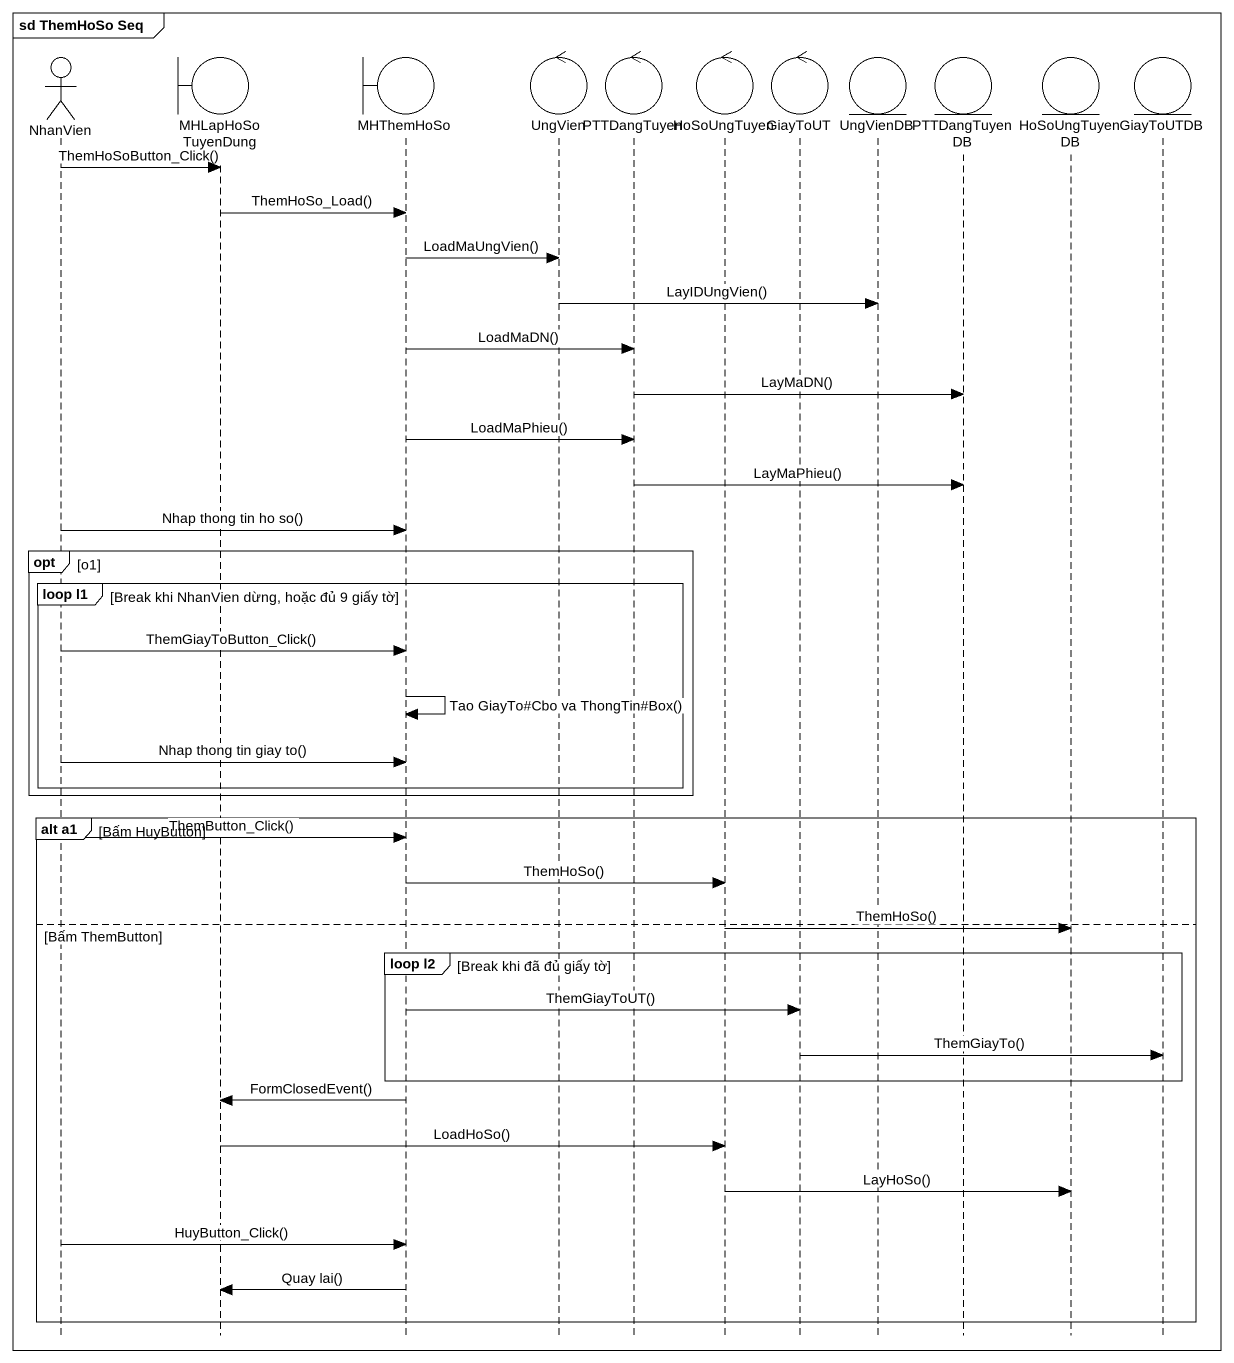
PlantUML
@startuml
mainframe sd ThemHoSo Seq
hide footbox
actor NhanVien
boundary MHLapHoSoTuyenDung
boundary MHThemHoSo
control UngVien
control PTTDangTuyen
control HoSoUngTuyen
control GiayToUT
entity UngVienDB
entity PTTDangTuyenDB
entity HoSoUngTuyenDB
entity GiayToUTDB

NhanVien -> MHLapHoSoTuyenDung : ThemHoSoButton_Click()
MHLapHoSoTuyenDung -> MHThemHoSo : ThemHoSo_Load()
MHThemHoSo -> UngVien : LoadMaUngVien()
UngVien -> UngVienDB : LayIDUngVien()
MHThemHoSo -> PTTDangTuyen : LoadMaDN()
PTTDangTuyen -> PTTDangTuyenDB : LayMaDN()
MHThemHoSo -> PTTDangTuyen : LoadMaPhieu()
PTTDangTuyen -> PTTDangTuyenDB : LayMaPhieu()
NhanVien -> MHThemHoSo : Nhap thong tin ho so()
opt o1
  group loop l1 [Break khi NhanVien dừng, hoặc đủ 9 giấy tờ]
    NhanVien -> MHThemHoSo : ThemGiayToButton_Click()
    MHThemHoSo -> MHThemHoSo : Tao GiayTo#Cbo va ThongTin#Box()
    NhanVien -> MHThemHoSo : Nhap thong tin giay to()
  end
end
group alt a1 [Bấm HuyButton]
  NhanVien -> MHThemHoSo : ThemButton_Click()
  MHThemHoSo -> HoSoUngTuyen : ThemHoSo()
else Bấm ThemButton
  HoSoUngTuyen -> HoSoUngTuyenDB : ThemHoSo()
  group loop l2 [Break khi đã đủ giấy tờ]
    MHThemHoSo -> GiayToUT : ThemGiayToUT()
    GiayToUT -> GiayToUTDB : ThemGiayTo()
  end
  MHThemHoSo -> MHLapHoSoTuyenDung : FormClosedEvent()
  MHLapHoSoTuyenDung -> HoSoUngTuyen : LoadHoSo()
  HoSoUngTuyen -> HoSoUngTuyenDB : LayHoSo()
  NhanVien -> MHThemHoSo : HuyButton_Click()
  MHThemHoSo -> MHLapHoSoTuyenDung : Quay lai()
end
@enduml
